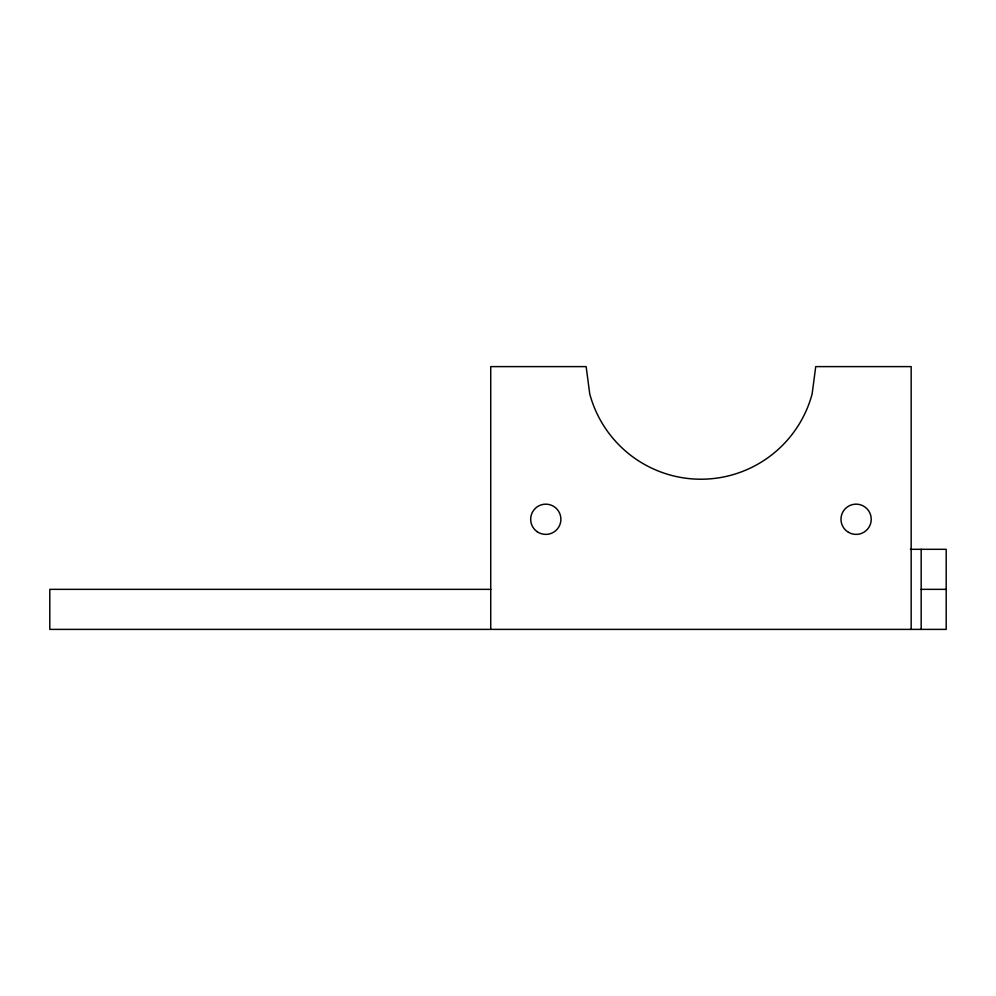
<?xml version="1.0" encoding="UTF-8"?>
<svg xmlns="http://www.w3.org/2000/svg" width="996" height="996" viewBox="0 0 996 996"><rect width="100%" height="100%" fill="white"/><g stroke="black" fill="none" stroke-linecap="round" stroke-linejoin="round"><path stroke-width="1.49" d="M910.394 549.306L946.2 549.306L946.2 629.385L49.8 629.385L49.8 589.346L490.791 589.346M921.176 589.346L946.2 589.346M921.176 549.306L921.176 629.385M911.166 629.385L911.166 366.615L815.736 366.615L812.138 393.906A115.125 115.125 0 0 1 589.744 393.906L586.146 366.615L490.729 366.615L490.729 629.385M537.143 531.677A15.114 15.114 0 0 0 560.848 520.547A15.114 15.114 0 0 0 539.359 505.595A15.114 15.114 0 0 0 537.143 531.677M848.542 532.362A15.114 15.114 0 0 0 871.226 519.277A15.114 15.114 0 0 0 848.542 506.18A15.114 15.114 0 0 0 848.542 532.362"/></g></svg>
